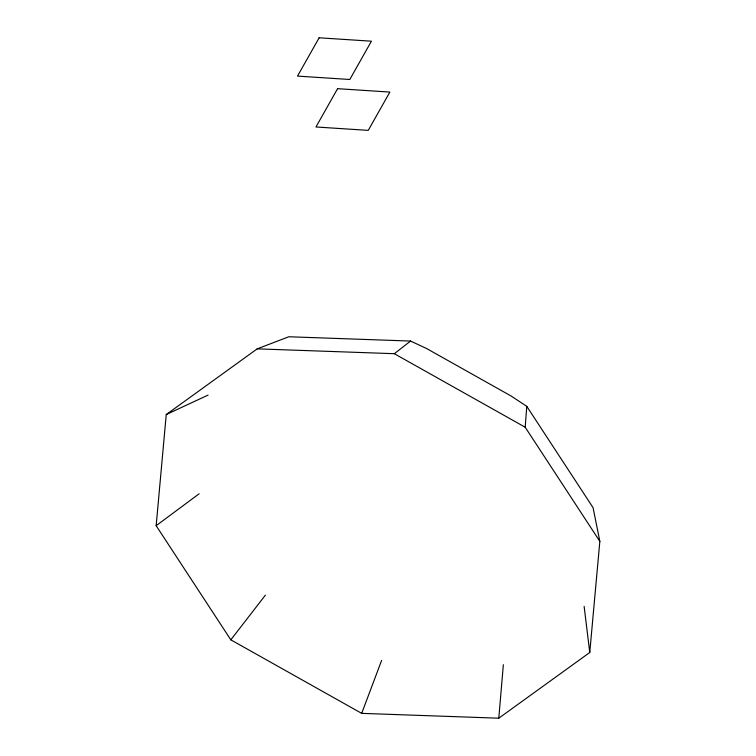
<?xml version="1.0" encoding="UTF-8"?>
<svg xmlns="http://www.w3.org/2000/svg" width="756" height="756" viewBox="0 0 756 756"><rect width="100%" height="100%" fill="white"/><g stroke="black" fill="none" stroke-linecap="round" stroke-linejoin="round"><path stroke-width="1.13" d="M599.839 541.353L525.184 427.225L526.79 406.35L511.028 395.964L426.601 348.535L410.584 341.06L288.849 336.76L257.21 348.856L166.244 414.553L156.161 525.694L230.816 639.831L361.689 713.362L498.79 718.2L589.756 652.504L599.839 541.353L593.073 507.682L526.79 406.35M498.79 718.2L503.354 664.704M361.689 713.362L381.619 660.413M230.816 639.831L265.413 595.123M257.21 348.856L394.311 353.695L410.584 341.06M156.161 525.694L199.13 493.781M166.244 414.553L208.08 395.095M394.311 353.695L525.184 427.225M584.123 606.369L589.756 652.504M319.136 37.8L297.514 76.101L349.811 79.493L371.423 41.193L319.136 37.8M337.582 88.679L315.961 126.98L368.257 130.372L389.869 92.071L337.582 88.679"/></g></svg>
